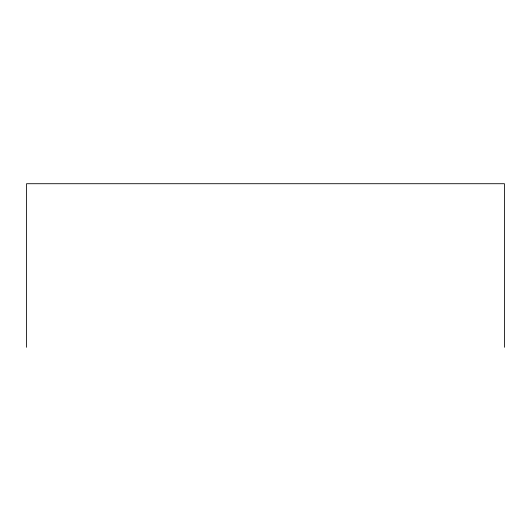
<?xml version="1.0" encoding="UTF-8"?>
<svg xmlns="http://www.w3.org/2000/svg" width="531" height="531" viewBox="0 0 531 531"><rect width="100%" height="100%" fill="white"/><g stroke="black" fill="none" stroke-linecap="round" stroke-linejoin="round"><path stroke-width="0.8" d="M504.45 347.287L504.45 183.713L26.55 183.713L26.55 347.287"/></g></svg>
